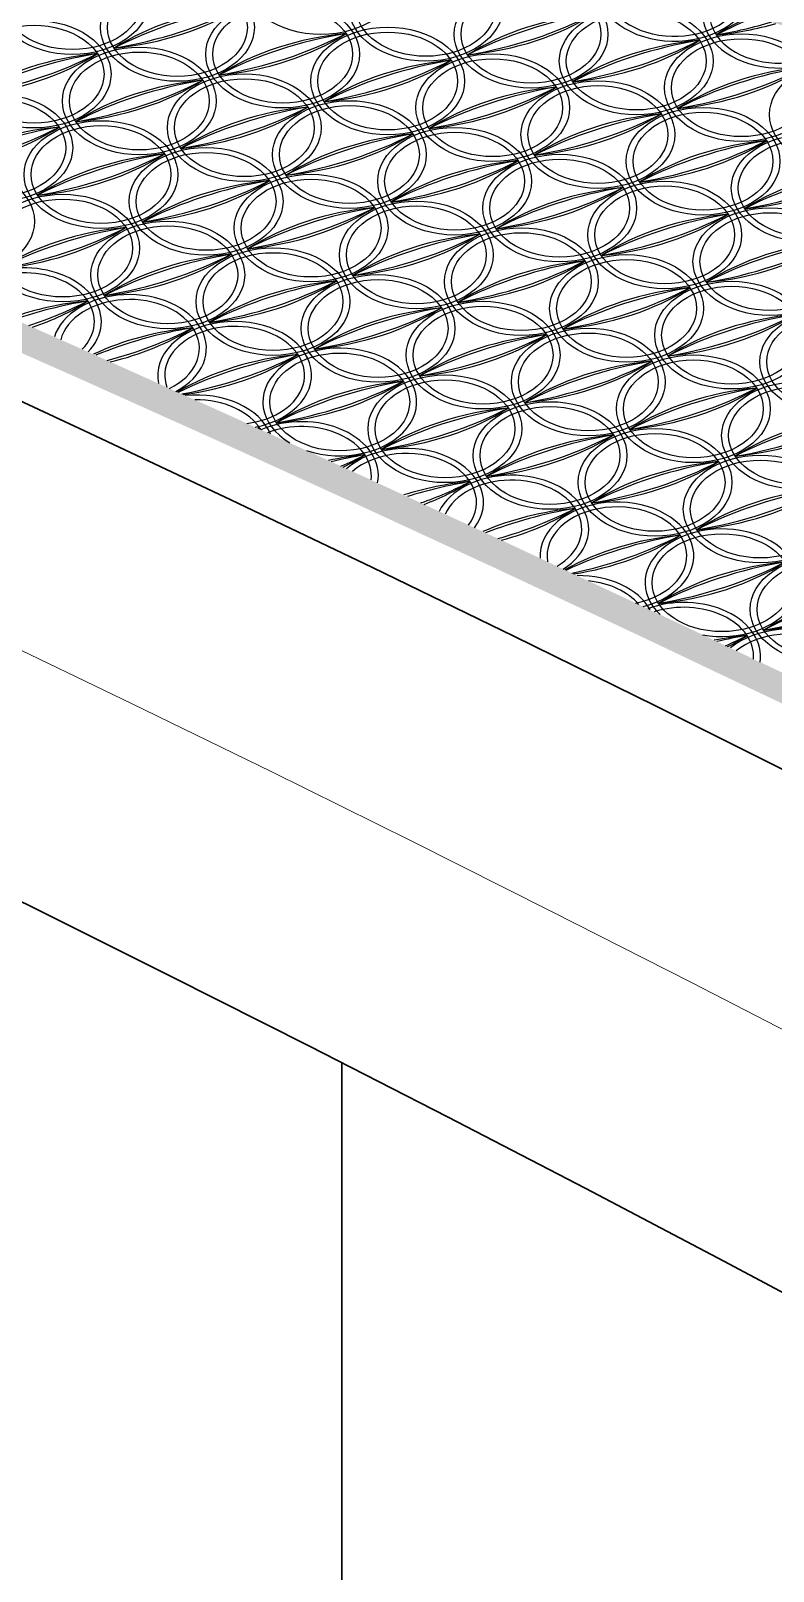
# Model space of a CAD drawing. Extents: x 1767995 to 4174245, y 542814 to 862564.
# Drawn here: x 4055610 to 4060919, y 592836 to 603856 of the extents above; entities that cross this region are included whole.
import ezdxf

# ---------------------------------------------------------------- set-up
doc = ezdxf.new("R2010")
doc.units = 0
doc.header["$LTSCALE"] = 3500
doc.layers.add('标注', color=3, linetype='Continuous', lineweight=18)
doc.layers.add('桥 构造粗实', color=1, linetype='Continuous', lineweight=30)

# ---------------------------------------------------------------- blocks, each defined once
blk = doc.blocks.new('2121212')
at = {"color": 8}
for centre, major_axis in [((-29948, 20229), (550, 0)), ((-30974, 19894), (550, 0)), ((-30974, 19894), (500, 0)), ((-30222, 19703), (550, 0)), ((-30222, 19703), (500, 0)), ((-27693, 19654), (500, 0)), ((-31999, 19560), (550, 0)), ((-31999, 19560), (500, 0)), ((-26190, 19271), (550, 0)), ((-30496, 19177), (550, 0)), ((-30496, 19177), (500, 0)), ((-32273, 19033), (500, 0)), ((-29744, 18985), (550, 0)), ((-29744, 18985), (500, 0)), ((-27215, 18937), (500, 0)), ((-31521, 18842), (500, 0)), ((-30018, 18459), (550, 0)), ((-30018, 18459), (500, 0)), ((-31795, 18316), (550, 0)), ((-31795, 18316), (500, 0)), ((-29266, 18267), (550, 0)), ((-29266, 18267), (500, 0)), ((-26737, 18219), (500, 0)), ((-31043, 18124), (550, 0)), ((-31043, 18124), (500, 0)), ((-27762, 17884), (550, 0)), ((-27762, 17884), (500, 0)), ((-29539, 17741), (550, 0)), ((-29539, 17741), (500, 0)), ((-27011, 17693), (550, 0)), ((-27011, 17693), (500, 0)), ((-28788, 17550), (550, 0)), ((-28788, 17550), (500, 0)), ((-26259, 17501), (500, 0)), ((-29061, 17023), (550, 0)), ((-29061, 17023), (500, 0)), ((-28309, 16832), (550, 0)), ((-28309, 16832), (500, 0)), ((-26328, 15731), (550, 0)), ((-26328, 15731), (500, 0))]:
    blk.add_ellipse(centre, major_axis=major_axis, ratio=0.7, dxfattribs=at)
for centre, major_axis, start_param, end_param in [((-31726, 20086), (-550, 0), 3.141593, 9.424778), ((-31726, 20086), (-500, 0), 3.141593, 9.424778), ((-29197, 20038), (-550, 0), 3.141593, 9.424778), ((-29197, 20038), (-500, 0), 3.141593, 9.424778), ((-27420, 20181), (-550, 0), 5.952218, 8.931063), ((-27420, 20181), (-500, 0), 5.959903, 8.922929), ((-28445, 19846), (-550, 0), 3.141593, 9.424778), ((-28445, 19846), (-500, 0), 3.141593, 9.424778), ((-26668, 19989), (550, 0), 2.903261, 5.689579), ((-26668, 19989), (500, 0), 2.920893, 5.671755), ((-30289, 18866), (1697, 0), 1.707987, 2.30627), ((-29936, 18337), (-2505, 0), -1.335396, -0.933532), ((-31659, 20923), (-1697, 0), 1.707987, 2.30627), ((-32011, 21452), (-2505, 0), 1.806196, 2.208061), ((-27760, 18817), (-1697, 0), -1.433605, -0.835323), ((-27407, 18289), (2505, 0), 1.806196, 2.208061), ((-29130, 20875), (-1697, 0), 1.707987, 2.30627), ((-29482, 21403), (-2505, 0), 1.806196, 2.208061), ((-27693, 19654), (-550, 0), 3.141593, 9.424778), ((-25983, 18961), (-1697, 0), -1.025374, -0.835323), ((-25630, 18432), (2505, 0), 2.073804, 2.208061), ((-29537, 18674), (-1697, 0), -1.433605, -0.835323), ((-29185, 18145), (-2505, 0), -1.335396, -0.933532), ((-30907, 20731), (-1697, 0), 1.707987, 2.30627), ((-31260, 21260), (-2505, 0), 1.806196, 2.208061), ((-29470, 19511), (-550, 0), 3.141593, 9.424778), ((-29470, 19511), (-500, 0), 3.141593, 9.424778), ((-26941, 19463), (-550, 0), 3.141593, 9.424778), ((-27705, 21547), (-2505, 0), 1.806196, 1.973131), ((-27353, 21018), (-1697, 0), 1.707987, 1.969886), ((-31247, 19368), (-550, 0), 3.141593, 9.424778), ((-27008, 18626), (1697, 0), 1.707987, 2.30627), ((-26656, 18097), (-2505, 0), -1.335396, -0.933532), ((-28378, 20683), (-1697, 0), 1.707987, 2.30627), ((-28731, 21212), (-2505, 0), 1.806196, 2.208061), ((-26941, 19463), (-500, 0), 3.141593, 9.424778), ((-31314, 18531), (-1697, 0), -1.433605, -0.835323), ((-30962, 18002), (2505, 0), 1.806196, 2.208061), ((-32684, 20588), (-1697, 0), 1.707987, 2.30627), ((-33037, 21117), (2505, 0), -1.335396, -0.933532), ((-31247, 19368), (-500, 0), 3.141593, 9.424778), ((-28785, 18483), (1697, 0), 1.707987, 2.30627), ((-28433, 17954), (-2505, 0), -1.335396, -0.933532), ((-30155, 20540), (-1697, 0), 1.707987, 2.30627), ((-30508, 21069), (2505, 0), -1.335396, -0.933532), ((-28719, 19320), (-550, 0), 3.141593, 9.424778), ((-28719, 19320), (-500, 0), 3.141593, 9.424778), ((-30562, 18340), (1697, 0), 1.707987, 2.30627), ((-30210, 17811), (-2505, 0), -1.335396, -0.933532), ((-31933, 20397), (-1697, 0), 1.707987, 2.30627), ((-32285, 20925), (2505, 0), -1.335396, -0.933532), ((-27967, 19128), (-550, 0), 3.141593, 9.424778), ((-26256, 18434), (1697, 0), 1.707987, 2.30627), ((-25904, 17906), (-2505, 0), -1.335396, -0.933532), ((-27627, 20491), (-1697, 0), 1.707987, 2.30627), ((-27979, 21020), (2505, 0), -1.335396, -0.933532), ((-32273, 19033), (-550, 0), 3.141593, 9.424778), ((-28033, 18291), (1697, 0), 1.707987, 2.30627), ((-27681, 17762), (-2505, 0), -1.335396, -0.933532), ((-29404, 20348), (1697, 0), -1.433605, -0.835323), ((-29756, 20877), (2505, 0), -1.335396, -0.933532), ((-27967, 19128), (-500, 0), 3.141593, 9.424778), ((-29810, 18148), (1697, 0), 1.707987, 2.30627), ((-29458, 17619), (-2505, 0), -1.335396, -0.933532), ((-31181, 20205), (1697, 0), -1.433605, -0.835323), ((-31533, 20734), (-2505, 0), 1.806196, 2.208061), ((-27215, 18937), (-550, 0), 3.141593, 9.424778), ((-31588, 18005), (1697, 0), 1.707987, 2.30627), ((-31235, 17476), (-2505, 0), -1.335396, -0.933532), ((-32958, 20062), (1697, 0), -1.433605, -0.835323), ((-33310, 20591), (-2505, 0), 1.806196, 2.208061), ((-31521, 18842), (-550, 0), 3.141593, 9.424778), ((-28992, 18794), (-550, 0), 3.141593, 9.424778), ((-27282, 18100), (-1697, 0), -1.433605, -0.835323), ((-26929, 17571), (2505, 0), 1.806196, 2.208061), ((-28652, 20157), (-1697, 0), 1.707987, 2.30627), ((-29004, 20686), (-2505, 0), 1.806196, 2.208061), ((-29059, 17956), (-1697, 0), -1.433605, -0.835323), ((-28706, 17428), (-2505, 0), -1.335396, -0.933532), ((-30429, 20014), (1697, 0), -1.433605, -0.835323), ((-30781, 20542), (-2505, 0), 1.806196, 2.208061), ((-28992, 18794), (-500, 0), 3.141593, 9.424778), ((-26530, 17908), (1697, 0), 1.707987, 2.30627), ((-26178, 17379), (-2505, 0), -1.335396, -0.933532), ((-27900, 19965), (-1697, 0), 1.707987, 2.30627), ((-28252, 20494), (2505, 0), -1.335396, -0.933532), ((-26463, 18745), (-550, 0), 3.141593, 9.424778), ((-26463, 18745), (-500, 0), 3.141593, 9.424778), ((-30836, 17813), (1697, 0), 1.707987, 2.30627), ((-30484, 17285), (-2505, 0), -1.335396, -0.933532), ((-32206, 19870), (-1697, 0), 1.707987, 2.30627), ((-32558, 20399), (2505, 0), -1.335396, -0.933532), ((-30769, 18650), (-550, 0), 3.141593, 9.424778), ((-30769, 18650), (-500, 0), 3.141593, 9.424778), ((-28240, 18602), (-550, 0), 3.141593, 9.424778), ((-32546, 18507), (-550, 0), 3.141593, 9.424778), ((-28307, 17765), (1697, 0), 1.707987, 2.30627), ((-27955, 17236), (-2505, 0), -1.335396, -0.933532), ((-29677, 19822), (-1697, 0), 1.707987, 2.30627), ((-30030, 20351), (-2505, 0), 1.806196, 2.208061), ((-28240, 18602), (-500, 0), 3.141593, 9.424778), ((-25778, 17717), (1697, 0), 1.707987, 2.30627), ((-25426, 17188), (-2505, 0), -1.335396, -0.933532), ((-27148, 19774), (1697, 0), -1.433605, -0.835323), ((-27501, 20303), (-2505, 0), 1.806196, 2.208061), ((-30084, 17622), (1697, 0), 1.707987, 2.30627), ((-29732, 17093), (-2505, 0), -1.335396, -0.933532), ((-31454, 19679), (-1697, 0), 1.707987, 2.30627), ((-31807, 20208), (2505, 0), -1.335396, -0.933532), ((-27555, 17573), (1697, 0), 1.707987, 2.30627), ((-27203, 17045), (-2505, 0), -1.335396, -0.933532), ((-28926, 19631), (1697, 0), -1.433605, -0.835323), ((-29278, 20159), (2505, 0), -1.335396, -0.933532), ((-27489, 18410), (-550, 0), 3.141593, 9.424778), ((-27489, 18410), (-500, 0), 3.141593, 9.424778), ((-29332, 17430), (1697, 0), 1.707987, 2.30627), ((-28980, 16901), (-2505, 0), -1.335396, -0.933532), ((-30703, 19487), (-1697, 0), 1.707987, 2.30627), ((-31055, 20016), (-2505, 0), 1.806196, 2.208061), ((-26803, 17382), (1697, 0), 1.707987, 2.30627), ((-26451, 16853), (-2505, 0), -1.335396, -0.933532), ((-28174, 19439), (-1697, 0), 1.707987, 2.30627), ((-28526, 19968), (-2505, 0), 1.806196, 2.208061), ((-26737, 18219), (-550, 0), 3.141593, 9.424778), ((-31109, 17287), (-1697, 0), -1.433605, -0.835323), ((-30757, 16758), (-2505, 0), -1.335396, -0.933532), ((-32480, 19344), (1697, 0), -1.433605, -0.835323), ((-32832, 19873), (-2505, 0), 1.806196, 2.208061), ((-28581, 17239), (-1697, 0), -1.433605, -0.835323), ((-28228, 16710), (-2505, 0), -1.335396, -0.933532), ((-29951, 19296), (1697, 0), -1.433605, -0.835323), ((-30303, 19825), (2505, 0), -1.335396, -0.933532), ((-28514, 18076), (-550, 0), 3.141593, 9.424778), ((-28514, 18076), (-500, 0), 3.141593, 9.424778), ((-30291, 17933), (-550, 0), 3.141593, 9.424778), ((-26052, 17190), (1697, 0), 1.707987, 2.30627), ((-25699, 16662), (-2505, 0), -1.335396, -0.933532), ((-27422, 19248), (-1697, 0), 1.707987, 2.30627), ((-27774, 19776), (2505, 0), -1.335396, -0.933532), ((-30358, 17096), (1697, 0), 1.707987, 2.30627), ((-30005, 16567), (-2505, 0), -1.335396, -0.933532), ((-31728, 19153), (-1697, 0), 1.707987, 2.30627), ((-32080, 19682), (2505, 0), -1.335396, -0.933532), ((-30291, 17933), (-500, 0), 3.141593, 9.424778), ((-27829, 17047), (1697, 0), 1.707987, 2.30627), ((-27477, 16518), (-2505, 0), -1.335396, -0.933532), ((-29199, 19104), (-1697, 0), 1.707987, 2.30627), ((-29551, 19633), (2505, 0), -1.335396, -0.933532), ((-32068, 17789), (-550, 0), 8.828968, 12.033828), ((-32068, 17789), (-500, 0), 8.825804, 12.036993), ((-29606, 16904), (1697, 0), 1.707987, 2.30627), ((-29254, 16375), (-2505, 0), -1.335396, -0.933532), ((-30976, 18961), (-1697, 0), 1.707987, 2.30627), ((-31329, 19490), (2505, 0), -1.335396, -0.933532), ((-31317, 17598), (-550, 0), 8.502031, 12.351354), ((-27077, 16856), (-1697, 0), -1.433605, -0.835323), ((-26725, 16327), (-2505, 0), -1.335396, -0.933532), ((-28447, 18913), (1697, 0), -1.433605, -0.835323), ((-28800, 19442), (-2505, 0), 1.806196, 2.208061), ((-31383, 16761), (1697, 0), 1.707987, 2.047286), ((-31031, 16232), (-2505, 0), -1.335396, -1.113451), ((-33106, 19347), (2505, 0), -1.129816, -0.933532), ((-32753, 18818), (-1697, 0), 2.023348, 2.30627), ((-31317, 17598), (-500, 0), 8.465043, 12.388015), ((-28854, 16712), (1697, 0), 1.707987, 2.30627), ((-28502, 16184), (-2505, 0), -1.335396, -0.933532), ((-30225, 18770), (-1697, 0), 1.707987, 2.30627), ((-30577, 19298), (-2505, 0), 1.806196, 2.208061), ((-26259, 17501), (-550, 0), 3.141593, 9.424778), ((-30631, 16569), (1697, 0), 1.707987, 2.160595), ((-30279, 16041), (-2505, 0), -1.335396, -1.035152), ((-32354, 19155), (-2505, 0), 1.928254, 2.208061), ((-32002, 18626), (1697, 0), -1.242509, -0.835323), ((-30565, 17406), (550, 0), 4.981952, 9.580969), ((-30565, 17406), (500, 0), 4.889647, 9.673882), ((-28036, 17358), (-550, 0), 3.141593, 9.424778), ((-26325, 16664), (-1697, 0), -1.433605, -0.835323), ((-25973, 16135), (2505, 0), 1.806196, 2.208061), ((-27696, 18721), (-1697, 0), 1.707987, 2.30627), ((-28048, 19250), (-2505, 0), 1.806196, 2.208061), ((-29813, 17215), (-550, 0), 7.407777, 13.428822), ((-28102, 16521), (-1697, 0), -1.433605, -0.835323), ((-27750, 15992), (-2505, 0), -1.335396, -0.933532), ((-29473, 18578), (-1697, 0), 1.707987, 2.30627), ((-29825, 19107), (-2505, 0), 1.806196, 2.208061), ((-28036, 17358), (-500, 0), 3.141593, 9.424778), ((-29880, 16378), (1697, 0), 1.707987, 2.271219), ((-29527, 15849), (-2505, 0), -1.335396, -0.958034), ((-31602, 18964), (2505, 0), -1.304263, -0.933532), ((-31250, 18435), (-1697, 0), 1.758298, 2.30627), ((-29813, 17215), (-500, 0), 3.141593, 9.424778), ((-27284, 17166), (-550, 0), 3.141593, 9.424778), ((-27351, 16329), (1697, 0), 1.707987, 2.30627), ((-26998, 15801), (-2505, 0), -1.335396, -0.933532), ((-28721, 18387), (-1697, 0), 1.707987, 2.30627), ((-29073, 18915), (2505, 0), -1.335396, -0.933532), ((-27284, 17166), (-500, 0), 3.141593, 9.424778), ((-29128, 16186), (1697, 0), 1.707987, 2.30627), ((-28776, 15657), (-2505, 0), -1.335396, -0.933532), ((-30498, 18243), (-1697, 0), 1.707987, 2.30627), ((-30850, 18772), (2505, 0), -1.335396, -0.933532), ((-26599, 16138), (1697, 0), 1.707987, 2.30627), ((-26247, 15609), (-2505, 0), -1.335396, -0.933532), ((-27969, 18195), (1697, 0), -1.433605, -0.835323), ((-28322, 18724), (2505, 0), -1.335396, -0.933532), ((-26532, 16975), (-550, 0), 3.141593, 9.424778), ((-26532, 16975), (-500, 0), 3.141593, 9.424778), ((-30838, 16880), (-550, 0), 3.419176, 4.857753), ((-30838, 16880), (500, 0), 0.401699, 1.592097), ((-30087, 16689), (-550, 0), 9.285957, 11.54968), ((-28376, 15995), (-1697, 0), -1.433605, -0.835323), ((-28024, 15466), (-2505, 0), -1.335396, -0.933532), ((-29746, 18052), (1697, 0), -1.433605, -0.835323), ((-30099, 18581), (-2505, 0), 1.806196, 2.208061), ((-25847, 15946), (-1697, 0), -1.433605, -0.835323), ((-25495, 15418), (2505, 0), 1.806196, 2.208061), ((-27218, 18004), (-1697, 0), 1.707987, 2.30627), ((-27570, 18532), (-2505, 0), 1.806196, 2.208061), ((-30153, 15852), (1697, 0), 1.707987, 1.716411), ((-29801, 15323), (-2505, 0), -1.335396, -1.330236), ((-31876, 18438), (-2505, 0), 2.20405, 2.208061), ((-31524, 17909), (1697, 0), -0.841063, -0.835323), ((-30087, 16689), (500, 0), 6.192618, 8.360531), ((-27624, 15803), (-1697, 0), -1.433605, -0.835323), ((-27272, 15274), (-2505, 0), -1.335396, -0.933532), ((-28995, 17860), (1697, 0), -1.433605, -0.835323), ((-29347, 18389), (-2505, 0), 1.806196, 2.208061), ((-27558, 16640), (-550, 0), 3.141593, 9.424778), ((-27558, 16640), (-500, 0), 3.141593, 9.424778), ((-29335, 16497), (-550, 0), 8.933332, 11.892602), ((-29335, 16497), (-500, 0), 8.942592, 11.882918), ((-29401, 15660), (1697, 0), 1.707987, 1.865617), ((-29049, 15131), (-2505, 0), -1.335396, -1.235304), ((-31124, 18246), (2505, 0), -1.015981, -0.933532), ((-30772, 17717), (-1697, 0), 2.188092, 2.30627), ((-26873, 15612), (1697, 0), 1.707987, 2.30627), ((-26520, 15083), (-2505, 0), -1.335396, -0.933532), ((-28243, 17669), (-1697, 0), 1.707987, 2.30627), ((-28595, 18198), (-2505, 0), 1.806196, 2.208061), ((-26806, 16449), (-550, 0), 3.141593, 9.424778), ((-26806, 16449), (-500, 0), 3.141593, 9.424778), ((-28650, 15469), (1697, 0), 1.707987, 1.999321), ((-28297, 14940), (-2505, 0), -1.335396, -1.145894), ((-30372, 18054), (2505, 0), -1.098748, -0.933532), ((-30020, 17526), (-1697, 0), 2.068349, 2.30627), ((-28583, 16306), (550, 0), 5.445219, 9.089647), ((-28583, 16306), (500, 0), 5.419833, 9.115119), ((-26121, 15420), (-1697, 0), -1.433605, -0.835323), ((-25769, 14891), (-2505, 0), -1.335396, -0.933532), ((-27491, 17477), (1697, 0), -1.433605, -0.835323), ((-27843, 18006), (2505, 0), -1.335396, -0.933532), ((-27898, 15277), (1697, 0), 1.707987, 2.124077), ((-27546, 14748), (-2505, 0), -1.335396, -1.060335), ((-29621, 17863), (-2505, 0), 1.955241, 2.208061), ((-29268, 17334), (-1697, 0), 1.939334, 2.30627), ((-27831, 16114), (550, 0), 5.058788, 9.468871), ((-27831, 16114), (500, 0), 4.983043, 9.544616), ((-27080, 15922), (-550, 0), 7.596444, 13.201687), ((-27146, 15085), (-1697, 0), -1.433605, -0.897718), ((-26794, 14557), (-2505, 0), -1.335396, -0.977051), ((-28869, 17671), (2505, 0), -1.281407, -0.933532), ((-28517, 17143), (1697, 0), -1.347402, -0.835323), ((-27080, 15922), (-500, 0), 3.141593, 9.424778), ((-26394, 14894), (1697, 0), 1.707987, 2.30627), ((-26042, 14365), (-2505, 0), -1.335396, -0.933532), ((-27765, 16951), (-1697, 0), 1.707987, 2.30627), ((-28117, 17480), (2505, 0), -1.335396, -0.933532), ((-28105, 15588), (550, 0), 0.370869, 1.590188), ((-28105, 15588), (500, 0), 0.533996, 1.427292), ((-25643, 14702), (-1697, 0), -1.433605, -0.835323), ((-25290, 14174), (-2505, 0), -1.335396, -0.933532), ((-27013, 16760), (1697, 0), -1.433605, -0.835323), ((-27365, 17288), (-2505, 0), 1.806196, 2.208061), ((-27353, 15396), (550, 0), 6.172737, 8.342359), ((-27353, 15396), (500, 0), 6.226355, 8.288591), ((-26668, 14368), (-1697, 0), -1.433605, -1.292388), ((-26316, 13839), (-2505, 0), -1.335396, -1.24581), ((-28391, 16954), (-2505, 0), 2.134096, 2.208061), ((-28038, 16425), (-1697, 0), 2.200089, 2.30627), ((-26601, 15205), (-550, 0), 8.932616, 11.858743), ((-26601, 15205), (-500, 0), 8.943733, 11.847578)]:
    blk.add_ellipse(centre, major_axis=major_axis, ratio=0.7, start_param=start_param, end_param=end_param, dxfattribs=at)

msp = doc.modelspace()

# ---------------------------------------------------------------- hatches: boundary and pattern name
h = msp.add_hatch(color=8)
h.paths.add_polyline_path([(4084757, 595589.6), (4083758.6, 595994.1), (4082760.3, 596394.4), (4081761.9, 596790.6), (4080763.6, 597182.7), (4079765.3, 597570.7), (4078766.9, 597954.6), (4077768.6, 598334.4), (4076770.3, 598710.1), (4075772, 599081.6), (4074773.7, 599449.1), (4073775.4, 599812.4), (4072777.1, 600171.7), (4071778.8, 600526.8), (4070780.6, 600877.8), (4069782.3, 601224.7), (4068784, 601567.5), (4067785.8, 601906.2), (4066787.5, 602240.8), (4065789.3, 602571.3), (4064791.1, 602897.7), (4063792.8, 603220), (4062794.6, 603538.1), (4061796.4, 603852.2), (4060798.2, 604162.1), (4059800, 604468), (4058801.8, 604769.7), (4057803.6, 605067.3), (4056805.4, 605360.9), (4055807.2, 605650.3), (4054809.1, 605935.6), (4053810.9, 606216.8), (4052812.7, 606493.9), (4051814.6, 606766.8), (4050816.4, 607035.7), (4049818.3, 607300.5), (4048820.1, 607561.2), (4047822, 607817.7), (4046823.9, 608070.2), (4045825.8, 608318.5), (4044827.6, 608562.8), (4043829.5, 608802.9), (4042831.4, 609038.9), (4041833.3, 609270.9), (4040835.2, 609498.7), (4039837.2, 609722.4), (4038839.1, 609942), (4037841, 610157.5), (4036842.9, 610368.9), (4035844.8, 610576.2), (4034846.8, 610779.3), (4033848.7, 610978.4), (4032850.7, 611173.4), (4031852.6, 611364.3), (4030854.6, 611551), (4029856.5, 611733.7), (4028858.5, 611912.2), (4028815.8, 611919.7, 0.9565873), (4028643.4, 611139.3), (4028945.6, 611058.3), (4029945.6, 610783.9), (4030945.6, 610503), (4031945.6, 610215.6), (4032945.6, 609921.7), (4033945.6, 609621.4), (4034945.6, 609314.5), (4035945.6, 609001.2), (4036945.6, 608681.3), (4037945.6, 608355), (4038945.6, 608022.2), (4039945.6, 607682.9), (4040945.6, 607337.2), (4041945.6, 606984.9), (4042945.6, 606626.2), (4043945.6, 606261), (4044945.6, 605889.3), (4045945.6, 605511.1), (4046945.6, 605126.4), (4047945.6, 604735.3), (4048945.6, 604337.7), (4049945.6, 603933.6), (4050945.6, 603523), (4051945.6, 603106), (4052945.6, 602682.5), (4053945.6, 602252.5), (4054945.6, 601816), (4055945.6, 601373.1), (4056945.6, 600923.6), (4057945.6, 600467.7), (4058945.6, 600005.4), (4059945.6, 599536.5), (4060945.6, 599061.2), (4061945.6, 598579.4), (4062945.6, 598091.2), (4063945.6, 597596.4), (4064945.6, 597095.2), (4065945.6, 596587.6), (4066945.6, 596073.4), (4067945.6, 595552.8), (4068945.6, 595025.7), (4069945.6, 594492.2), (4070945.6, 593952.1), (4071945.6, 593405.6), (4072945.6, 592852.7), (4073945.6, 592293.2), (4074945.6, 591727.4), (4075945.6, 591155), (4076945.6, 590576.2), (4077945.6, 589990.9), (4078945.6, 589399.1), (4079945.6, 588800.9), (4080945.6, 588196.2), (4081945.6, 587585), (4082945.6, 586967.4), (4083945.6, 586343.3), (4084945.6, 585712.7), (4085235, 585528.3), (4106012.6, 585163, 0.7232141), (4106263.2, 585880.3), (4105724.3, 586147.3), (4104725.8, 586638.1), (4103727.3, 587124.7), (4102728.8, 587607.2), (4101730.3, 588085.6), (4100731.8, 588559.9), (4099733.3, 589030.1), (4098734.8, 589496.1), (4097736.4, 589958.1), (4096737.9, 590416), (4095739.5, 590869.7), (4094741, 591319.3), (4093742.6, 591764.8), (4092744.2, 592206.3), (4091745.7, 592643.6), (4090747.3, 593076.8), (4089748.9, 593505.8), (4088750.5, 593930.8), (4087752.1, 594351.7), (4086753.8, 594768.4), (4085755.4, 595181.1)])
h.paths.add_polyline_path([(4084681.6, 595404.4), (4085679.3, 594996.1), (4086677, 594583.7), (4087674.8, 594167.3), (4088672.5, 593746.7), (4089670.3, 593322), (4090668, 592893.1), (4091665.8, 592460.2), (4092663.6, 592023.2), (4093661.4, 591582.1), (4094659.2, 591136.8), (4095657, 590687.5), (4096654.9, 590234), (4097652.7, 589776.4), (4098650.5, 589314.8), (4099648.4, 588849), (4100646.3, 588379.1), (4101644.1, 587905.1), (4102642, 587427), (4103639.9, 586944.8), (4104637.8, 586458.4), (4105635.8, 585968), (4106153.8, 585711.3, -0.692809), (4106016.1, 585363), (4085294.9, 585727.3), (4085052.6, 585881.7), (4084051.8, 586512.7), (4083051, 587137.3), (4082050.2, 587755.4), (4081049.4, 588367.1), (4080048.6, 588972.3), (4079047.8, 589571), (4078047, 590163.2), (4077046.2, 590749), (4076045.3, 591328.3), (4075044.5, 591901.2), (4074043.6, 592467.6), (4073042.8, 593027.5), (4072041.9, 593580.9), (4071041, 594127.9), (4070040.1, 594668.4), (4069039.3, 595202.4), (4068038.4, 595730), (4067037.5, 596251), (4066036.5, 596765.7), (4065035.6, 597273.8), (4064034.7, 597775.5), (4063033.8, 598270.7), (4062032.8, 598759.4), (4061031.9, 599241.6), (4060030.9, 599717.4), (4059030, 600186.7), (4058029, 600649.5), (4057028, 601105.8), (4056027, 601555.7), (4055026.1, 601999.1), (4054025.1, 602436), (4053024.1, 602866.4), (4052023, 603290.4), (4051022, 603707.8), (4050021, 604118.8), (4049020, 604523.3), (4048018.9, 604921.4), (4047017.9, 605312.9), (4046016.8, 605698), (4045015.8, 606076.5), (4044014.7, 606448.6), (4043013.6, 606814.2), (4042012.5, 607173.4), (4041011.5, 607526), (4040010.4, 607872.1), (4039009.3, 608211.8), (4038008.2, 608545), (4037007, 608871.6), (4036005.9, 609191.8), (4035004.8, 609505.5), (4034003.7, 609812.7), (4033002.5, 610113.4), (4032001.4, 610407.7), (4031000.2, 610695.4), (4029999.1, 610976.6), (4028997.9, 611251.4), (4028695.1, 611332.5, -0.9565873), (4028781.3, 611722.7), (4028823.7, 611715.3), (4029820.9, 611536.9), (4030818.2, 611354.4), (4031815.4, 611167.7), (4032812.7, 610977), (4033810, 610782.2), (4034807.3, 610583.3), (4035804.6, 610380.3), (4036801.9, 610173.1), (4037799.2, 609961.9), (4038796.5, 609746.6), (4039793.8, 609527.1), (4040791.1, 609303.6), (4041788.4, 609076), (4042785.8, 608844.2), (4043783.1, 608608.4), (4044780.5, 608368.4), (4045777.9, 608124.4), (4046775.2, 607876.2), (4047772.6, 607623.9), (4048770, 607367.6), (4049767.4, 607107.1), (4050764.8, 606842.5), (4051762.2, 606573.8), (4052759.6, 606301), (4053757, 606024.2), (4054754.5, 605743.2), (4055751.9, 605458.1), (4056749.3, 605168.9), (4057746.8, 604875.6), (4058744.3, 604578.2), (4059741.7, 604276.6), (4060739.2, 603971), (4061736.7, 603661.3), (4062734.2, 603347.5), (4063731.7, 603029.5), (4064729.3, 602707.5), (4065726.8, 602381.3), (4066724.3, 602051.1), (4067721.9, 601716.7), (4068719.4, 601378.3), (4069717, 601035.7), (4070714.6, 600689), (4071712.1, 600338.2), (4072709.7, 599983.4), (4073707.3, 599624.4), (4074704.9, 599261.3), (4075702.6, 598894.1), (4076700.2, 598522.7), (4077697.8, 598147.3), (4078695.5, 597767.8), (4079693.1, 597384.2), (4080690.8, 596996.4), (4081688.5, 596604.6), (4082686.2, 596208.6), (4083683.9, 595808.6)], flags=16)

# ---------------------------------------------------------------- linework, layer by layer
at = {"layer": '标注', "color": 8, "ltscale": 550}
msp.add_lwpolyline([(4051334, 601381.6), (4052334, 600927.4), (4053334, 600466.3), (4054334, 599998.4), (4055334, 599523.7), (4056334, 599042.1), (4057334, 598553.8), (4058334, 598058.5), (4059334, 597556.5), (4060334, 597047.6), (4061334, 596531.9), (4062334, 596009.4), (4063334, 595480), (4064334, 594943.8), (4065334, 594400.8), (4066334, 593851), (4067334, 593294.3), (4068334, 592730.8), (4069334, 592160.4), (4070334, 591583.2), (4071334, 590999.2)], dxfattribs=at)
at = {"layer": '桥 构造粗实'}
msp.add_line((4057834, 596473.6), (4057834, 584424.9), dxfattribs=at)
for points in [[(4051334, 603103.6), (4051982.3, 602819.7), (4052994.1, 602369.7), (4054005.9, 601912.9), (4055017.7, 601449.1), (4056029.6, 600978.5), (4057041.4, 600500.9), (4058053.3, 600016.4), (4059065.2, 599525.1), (4060077.2, 599026.9), (4061089.1, 598521.7), (4062101.1, 598009.7), (4063113.1, 597490.8), (4064125.1, 596964.9), (4065137.1, 596432.2), (4066149.2, 595892.6), (4067161.2, 595346.1), (4068173.3, 594792.7), (4069185.4, 594232.5), (4070197.4, 593665.3), (4071209.5, 593091.2)], [(4051334, 599642.7), (4051673.9, 599485), (4052662.1, 599019.7), (4053650.3, 598547.7), (4054638.4, 598068.9), (4055626.5, 597583.4), (4056614.6, 597091.1), (4057602.7, 596592), (4058590.8, 596086.2), (4059578.8, 595573.6), (4060566.9, 595054.2), (4061554.9, 594528), (4062542.9, 593995.1), (4063530.8, 593455.5), (4064518.8, 592909), (4065506.8, 592355.8), (4066494.7, 591795.8), (4067482.6, 591229.1), (4068470.5, 590655.5), (4069458.4, 590075.2), (4070446.3, 589488.2), (4071434.2, 588894.3)]]:
    msp.add_lwpolyline(points, dxfattribs=at)

# ---------------------------------------------------------------- block references
msp.add_blockref('2121212', (4087632.7, 583985.6))

doc.saveas('drawing.dxf')
